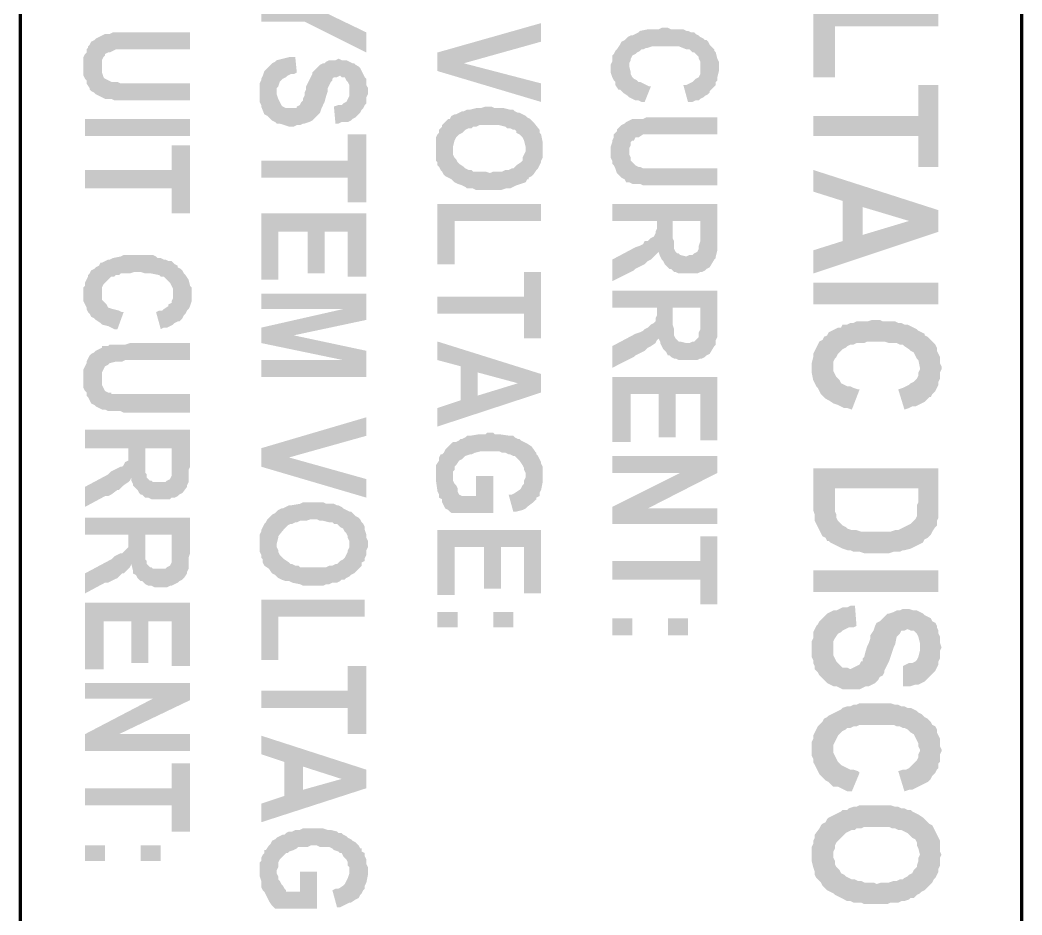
# Model space of a CAD drawing. Header units: inches. Extents: x -186 to 186, y -282 to 282.
# Drawn here: x -132.81 to -108.81, y -203.85 to -182.41 of the extents above; entities that cross this region are included whole.
import ezdxf

# ---------------------------------------------------------------- set-up
doc = ezdxf.new("R2010")
doc.units = ezdxf.units.IN
doc.header["$MEASUREMENT"] = 0
doc.layers.add('H', color=7, linetype='CONTINUOUS', lineweight=100)
doc.layers.add('P', color=250, linetype='CONTINUOUS', lineweight=100)

msp = doc.modelspace()

# ---------------------------------------------------------------- hatches: boundary and pattern name
at = {"layer": 'H', "linetype": 'Continuous'}
for points in [[(-124.519, -183.185), (-124.519, -182.704), (-125.519, -182.222), (-126, -182), (-127.037, -182), (-127.037, -182.444), (-126, -182.444)], [(-110.815, -182.556), (-110.815, -182.037), (-113.815, -182.037), (-113.815, -183.778), (-113.296, -183.778), (-113.296, -182.556)], [(-120.333, -182.926), (-120.333, -182.481), (-122.815, -183.185), (-122.185, -183.444)], [(-116.444, -182.852), (-116.519, -182.815), (-116.556, -182.778), (-116.63, -182.741), (-116.667, -182.704), (-116.741, -182.704), (-116.815, -182.667), (-116.852, -182.667), (-116.926, -182.63), (-117, -182.63), (-117.074, -182.63), (-117.148, -182.63), (-117.222, -182.63), (-117.296, -182.593), (-117.444, -182.593), (-117.519, -182.63), (-117.63, -182.63), (-117.667, -182.63), (-117.778, -182.63), (-117.963, -182.667), (-118, -182.704), (-118.074, -182.741), (-118.148, -182.778), (-118.185, -182.778), (-118.259, -182.815), (-118.222, -183.519), (-118.222, -183.444), (-118.185, -183.37), (-118.185, -183.333), (-118.148, -183.259), (-118.074, -183.222), (-118.037, -183.185), (-117.963, -183.148), (-117.926, -183.111), (-117.889, -183.111), (-117.815, -183.074), (-117.778, -183.074), (-117.667, -183.037), (-117.63, -183.037), (-117.519, -183.037), (-117.444, -183.037), (-117.296, -183.037), (-117.185, -183.037), (-117.111, -183.037), (-117.037, -183.037), (-116.852, -183.111), (-116.778, -183.111), (-116.741, -183.148), (-116.704, -183.185), (-116.667, -183.185), (-116.63, -183.222), (-116.556, -183.296), (-116.556, -183.333), (-116.519, -183.407), (-116.519, -183.481), (-116.519, -183.556)], [(-128.741, -184.333), (-128.741, -183.926), (-130.407, -183.926), (-130.481, -183.889), (-130.519, -183.889), (-130.593, -183.889), (-130.63, -183.889), (-130.704, -183.852), (-130.778, -183.815), (-130.815, -183.778), (-130.852, -183.667), (-130.852, -183.593), (-130.852, -183.519), (-130.852, -182.778), (-130.926, -182.815), (-131, -182.852), (-131.037, -182.889), (-131.111, -182.926), (-131.148, -183), (-131.185, -183.037), (-131.185, -183.074), (-131.222, -183.111), (-131.222, -183.185), (-131.259, -183.222), (-131.296, -183.296), (-131.296, -183.37), (-131.296, -183.667), (-131.296, -183.741), (-131.259, -183.815), (-131.222, -183.852), (-131.222, -183.926), (-131.148, -184.037), (-131.148, -184.074), (-131.111, -184.111), (-131.037, -184.148), (-131, -184.185), (-130.926, -184.222), (-130.852, -184.259), (-130.778, -184.296), (-130.704, -184.296), (-130.667, -184.296), (-130.63, -184.296), (-130.556, -184.333), (-130.407, -184.333), (-130.333, -184.333), (-130.074, -184.333)], [(-128.741, -183.111), (-128.741, -182.704), (-130.185, -182.704), (-130.296, -182.704), (-130.444, -182.704), (-130.519, -182.704), (-130.593, -182.704), (-130.667, -182.741), (-130.704, -182.741), (-130.778, -182.741), (-130.852, -182.778), (-130.852, -183.519), (-130.852, -183.444), (-130.852, -183.37), (-130.815, -183.296), (-130.778, -183.259), (-130.778, -183.222), (-130.704, -183.185), (-130.667, -183.185), (-130.593, -183.148), (-130.519, -183.111), (-130.37, -183.111), (-130.296, -183.111), (-130.111, -183.111)], [(-117.704, -184), (-117.741, -184), (-117.815, -183.963), (-117.963, -183.889), (-118, -183.889), (-118.037, -183.852), (-118.111, -183.815), (-118.148, -183.778), (-118.185, -183.704), (-118.185, -183.667), (-118.222, -183.519), (-118.259, -182.815), (-118.296, -182.852), (-118.333, -182.889), (-118.407, -182.926), (-118.444, -183), (-118.519, -183.111), (-118.556, -183.148), (-118.593, -183.222), (-118.63, -183.259), (-118.63, -183.407), (-118.667, -183.481), (-118.667, -183.667), (-118.63, -183.778), (-118.593, -183.852), (-118.556, -183.889), (-118.556, -183.963), (-118.481, -184.074), (-118.444, -184.074), (-118.37, -184.148), (-118.259, -184.222), (-118.222, -184.259), (-118.074, -184.333), (-118, -184.333), (-117.926, -184.37), (-117.852, -184.37)], [(-116.074, -183.556), (-116.074, -183.519), (-116.074, -183.481), (-116.074, -183.407), (-116.111, -183.333), (-116.148, -183.185), (-116.185, -183.148), (-116.185, -183.111), (-116.296, -183), (-116.333, -182.926), (-116.37, -182.889), (-116.407, -182.889), (-116.444, -182.852), (-116.519, -183.556), (-116.519, -183.63), (-116.519, -183.704), (-116.556, -183.778), (-116.63, -183.815), (-116.667, -183.852), (-116.704, -183.889), (-116.778, -183.926), (-116.852, -183.963), (-116.926, -183.963), (-116.815, -184.37), (-116.704, -184.37), (-116.63, -184.333), (-116.556, -184.333), (-116.519, -184.296), (-116.444, -184.259), (-116.407, -184.222), (-116.333, -184.185), (-116.296, -184.148), (-116.296, -184.111), (-116.148, -183.963), (-116.148, -183.889), (-116.111, -183.852), (-116.111, -183.778), (-116.074, -183.63)], [(-124.481, -184.111), (-124.481, -184.037), (-124.519, -183.963), (-124.519, -183.889), (-124.519, -183.815), (-124.556, -183.778), (-124.593, -183.704), (-124.63, -183.63), (-124.667, -183.556), (-124.704, -183.519), (-124.778, -183.481), (-124.815, -183.444), (-124.852, -183.444), (-124.926, -183.407), (-125, -183.37), (-125.037, -183.37), (-125.111, -183.37), (-125.185, -183.333), (-125.259, -183.37), (-125.333, -183.37), (-125.407, -183.37), (-125.481, -183.407), (-125.519, -183.444), (-125.556, -183.444), (-125.63, -183.481), (-125.667, -183.519), (-125.704, -183.556), (-125.778, -183.63), (-125.815, -183.667), (-125.815, -183.704), (-125.852, -183.778), (-125.889, -183.852), (-125.926, -183.926), (-125.963, -184), (-125.963, -184.074), (-126, -184.148), (-126, -184.222), (-126.037, -184.296), (-126.037, -184.333), (-126.074, -184.37), (-126.111, -184.444), (-126.185, -184.481), (-126.185, -184.519), (-126.222, -184.519), (-126.333, -184.519), (-126.37, -184.519), (-126.444, -184.519), (-126.519, -184.481), (-126.556, -184.444), (-126.593, -184.37), (-126.63, -184.296), (-126.667, -184.185), (-126.667, -184.148), (-126.704, -183.407), (-126.778, -183.444), (-126.815, -183.481), (-126.852, -183.519), (-126.889, -183.556), (-126.926, -183.593), (-126.963, -183.63), (-127, -183.741), (-127.037, -183.815), (-127.037, -183.852), (-127.074, -183.926), (-127.074, -183.963), (-127.074, -184.185), (-127.074, -184.296), (-127.074, -184.37), (-127.037, -184.444), (-127.037, -184.481), (-126.963, -184.667), (-126.889, -184.704), (-126.852, -184.741), (-126.815, -184.778), (-126.778, -184.815), (-126.704, -184.852), (-126.667, -184.889), (-126.593, -184.889), (-126.37, -184.963), (-126.259, -184.963), (-126.185, -184.926), (-126.111, -184.926), (-126.037, -184.889), (-126, -184.889), (-125.889, -184.852), (-125.815, -184.815), (-125.778, -184.778), (-125.704, -184.704), (-125.667, -184.667), (-125.63, -184.63), (-125.593, -184.519), (-125.556, -184.444), (-125.519, -184.37), (-125.481, -184.222), (-125.444, -184.111), (-125.444, -184.037), (-125.407, -183.963), (-125.37, -183.889), (-125.333, -183.852), (-125.333, -183.815), (-125.296, -183.778), (-125.222, -183.778), (-125.148, -183.741), (-125.111, -183.778), (-125.037, -183.778), (-125, -183.852), (-124.963, -183.889), (-124.926, -183.963), (-124.926, -184), (-124.926, -184.111), (-124.889, -184.815), (-124.852, -184.778), (-124.778, -184.741), (-124.741, -184.704), (-124.704, -184.667), (-124.667, -184.63), (-124.63, -184.556), (-124.593, -184.519), (-124.556, -184.444), (-124.519, -184.407), (-124.519, -184.333), (-124.519, -184.259), (-124.481, -184.185)], [(-126.185, -183.667), (-126.222, -183.296), (-126.296, -183.296), (-126.37, -183.296), (-126.519, -183.333), (-126.667, -183.37), (-126.704, -183.407), (-126.667, -184.148), (-126.667, -184.037), (-126.63, -184), (-126.593, -183.889), (-126.519, -183.815), (-126.444, -183.778), (-126.407, -183.741), (-126.333, -183.704), (-126.259, -183.704)], [(-120.333, -184.37), (-120.333, -183.926), (-122.185, -183.444), (-122.815, -183.185), (-122.815, -183.63)], [(-110.815, -185.926), (-110.815, -183.963), (-111.296, -183.963), (-111.296, -184.704), (-113.815, -184.704), (-113.815, -185.185), (-111.296, -185.185), (-111.296, -185.926)], [(-124.889, -184.815), (-124.926, -184.111), (-124.926, -184.185), (-124.926, -184.222), (-124.963, -184.296), (-125, -184.37), (-125.074, -184.407), (-125.111, -184.444), (-125.185, -184.444), (-125.296, -184.481), (-125.259, -184.889), (-125.185, -184.889), (-125.111, -184.852), (-125.037, -184.852), (-124.963, -184.852)], [(-120.296, -185.481), (-120.296, -185.444), (-120.296, -185.333), (-120.333, -185.148), (-120.37, -185.111), (-120.37, -185.037), (-120.519, -184.852), (-120.556, -184.815), (-120.593, -184.778), (-120.667, -184.741), (-120.704, -184.704), (-120.852, -184.63), (-120.889, -184.63), (-120.963, -184.593), (-121, -184.556), (-121.074, -184.556), (-121.222, -184.519), (-121.296, -184.519), (-121.37, -184.519), (-121.444, -184.519), (-121.519, -184.481), (-121.667, -184.481), (-121.778, -184.519), (-121.815, -184.519), (-121.889, -184.519), (-122.037, -184.556), (-122.111, -184.556), (-122.185, -184.593), (-122.222, -184.593), (-122.296, -184.63), (-122.37, -184.667), (-122.407, -184.667), (-122.481, -184.704), (-122.519, -184.778), (-122.556, -184.778), (-122.704, -184.926), (-122.704, -184.963), (-122.778, -185.037), (-122.778, -185.111), (-122.815, -185.148), (-122.852, -185.222), (-122.852, -185.333), (-122.852, -185.63), (-122.852, -185.704), (-122.852, -185.778), (-122.815, -185.815), (-122.815, -185.889), (-122.778, -185.926), (-122.741, -186), (-122.704, -186.037), (-122.667, -186.111), (-122.63, -186.148), (-122.556, -186.185), (-122.481, -186.222), (-122.444, -186.259), (-122.444, -185.481), (-122.444, -185.444), (-122.407, -185.296), (-122.37, -185.222), (-122.296, -185.148), (-122.222, -185.111), (-122.185, -185.074), (-122.148, -185.037), (-122.074, -185), (-122, -185), (-121.963, -184.963), (-121.889, -184.963), (-121.815, -184.926), (-121.741, -184.926), (-121.667, -184.926), (-121.481, -184.926), (-121.407, -184.926), (-121.333, -184.926), (-121.185, -184.963), (-121.148, -185), (-121.074, -185), (-121, -185.037), (-120.963, -185.037), (-120.926, -185.074), (-120.926, -185.111), (-120.852, -185.148), (-120.815, -185.185), (-120.778, -185.222), (-120.741, -185.296), (-120.704, -185.444), (-120.704, -185.481), (-120.667, -186.222), (-120.63, -186.222), (-120.63, -186.185), (-120.556, -186.148), (-120.519, -186.111), (-120.444, -186), (-120.407, -185.963), (-120.37, -185.889), (-120.333, -185.815), (-120.333, -185.778), (-120.296, -185.704), (-120.296, -185.63), (-120.296, -185.556)], [(-131.259, -185.185), (-128.741, -185.185), (-128.741, -184.778), (-131.259, -184.778)], [(-116.111, -185.148), (-116.111, -184.741), (-117.556, -184.741), (-117.667, -184.741), (-117.815, -184.741), (-117.889, -184.778), (-117.963, -184.778), (-118.037, -184.778), (-118.074, -184.778), (-118.148, -184.778), (-118.222, -184.815), (-118.222, -185.556), (-118.222, -185.481), (-118.185, -185.407), (-118.185, -185.333), (-118.148, -185.296), (-118.111, -185.296), (-118.074, -185.222), (-118, -185.222), (-117.889, -185.148), (-117.741, -185.148), (-117.667, -185.148), (-117.481, -185.148)], [(-116.111, -186.37), (-116.111, -185.963), (-117.778, -185.963), (-117.852, -185.963), (-117.889, -185.963), (-117.963, -185.926), (-118, -185.926), (-118.074, -185.889), (-118.111, -185.852), (-118.148, -185.815), (-118.185, -185.778), (-118.185, -185.704), (-118.222, -185.63), (-118.222, -185.556), (-118.222, -184.815), (-118.296, -184.852), (-118.333, -184.889), (-118.407, -184.926), (-118.444, -184.963), (-118.519, -185.037), (-118.519, -185.074), (-118.556, -185.111), (-118.593, -185.148), (-118.593, -185.222), (-118.63, -185.296), (-118.63, -185.333), (-118.667, -185.444), (-118.667, -185.704), (-118.63, -185.778), (-118.63, -185.852), (-118.593, -185.889), (-118.556, -185.963), (-118.519, -186.074), (-118.481, -186.111), (-118.444, -186.148), (-118.407, -186.185), (-118.333, -186.222), (-118.296, -186.296), (-118.222, -186.296), (-118.148, -186.333), (-118.074, -186.333), (-118.037, -186.333), (-117.963, -186.333), (-117.889, -186.37), (-117.778, -186.37), (-117.704, -186.37), (-117.444, -186.37)], [(-124.519, -186.778), (-124.519, -185.148), (-124.963, -185.148), (-124.963, -185.778), (-127.037, -185.778), (-127.037, -186.185), (-124.963, -186.185), (-124.963, -186.778)], [(-128.741, -187.037), (-128.741, -185.407), (-129.185, -185.407), (-129.185, -186), (-131.259, -186), (-131.259, -186.444), (-129.185, -186.444), (-129.185, -187.037)], [(-120.667, -186.222), (-120.704, -185.481), (-120.704, -185.556), (-120.741, -185.63), (-120.778, -185.704), (-120.778, -185.778), (-120.815, -185.815), (-120.926, -185.889), (-121, -185.963), (-121.037, -185.963), (-121.111, -186), (-121.185, -186), (-121.259, -186.037), (-121.333, -186.037), (-121.407, -186.037), (-121.481, -186.037), (-121.556, -186.074), (-121.667, -186.037), (-121.741, -186.037), (-121.815, -186.037), (-121.889, -186.037), (-121.963, -186.037), (-122, -186), (-122.074, -186), (-122.148, -185.963), (-122.185, -185.926), (-122.296, -185.852), (-122.333, -185.815), (-122.37, -185.741), (-122.407, -185.704), (-122.444, -185.63), (-122.444, -185.556), (-122.444, -185.481), (-122.444, -186.259), (-122.407, -186.296), (-122.333, -186.333), (-122.222, -186.37), (-122.148, -186.407), (-122.111, -186.444), (-122.037, -186.444), (-121.963, -186.444), (-121.889, -186.481), (-121.815, -186.481), (-121.667, -186.481), (-121.556, -186.481), (-121.519, -186.481), (-121.333, -186.481), (-121.296, -186.481), (-121.185, -186.444), (-121.148, -186.444), (-121.074, -186.444), (-121, -186.407), (-120.926, -186.37), (-120.704, -186.296)], [(-110.815, -187.481), (-110.815, -186.963), (-113.815, -186), (-113.815, -186.519), (-113.111, -186.741), (-113.111, -187.704), (-112.63, -186.889), (-111.519, -187.222)], [(-120.333, -187.222), (-120.333, -186.815), (-122.815, -186.815), (-122.815, -188.259), (-122.407, -188.259), (-122.407, -187.222)], [(-116.111, -187.667), (-116.111, -186.815), (-118.63, -186.815), (-118.63, -187.222), (-117.556, -187.222), (-117.556, -187.296), (-117.556, -188), (-117.519, -187.963), (-117.481, -188.074), (-117.444, -188.148), (-117.407, -188.185), (-117.37, -188.259), (-117.333, -188.296), (-117.296, -188.333), (-117.259, -188.37), (-117.222, -188.37), (-117.185, -187.222), (-116.519, -187.222), (-116.519, -188.444), (-116.481, -188.444), (-116.407, -188.407), (-116.37, -188.37), (-116.296, -188.333), (-116.185, -188.148), (-116.148, -188.111), (-116.148, -188.074), (-116.111, -187.926), (-116.111, -187.778)], [(-110.815, -187.481), (-111.519, -187.222), (-112.63, -187.556), (-112.63, -186.889), (-113.111, -187.704), (-113.815, -187.926), (-113.815, -188.481)], [(-124.519, -188.556), (-124.519, -187.037), (-127.037, -187.037), (-127.037, -188.63), (-126.63, -188.63), (-126.63, -187.481), (-125.926, -187.481), (-125.926, -188.481), (-125.519, -188.481), (-125.519, -187.481), (-124.963, -187.481), (-124.963, -188.556)], [(-117.556, -188), (-117.556, -187.296), (-117.556, -187.407), (-117.593, -187.481), (-117.593, -187.519), (-117.63, -187.593), (-117.704, -187.63), (-117.741, -187.667), (-117.778, -187.704), (-117.852, -187.704), (-117.889, -187.778), (-117.963, -187.815), (-118.074, -187.852), (-118.63, -188.148), (-118.63, -188.667), (-118.111, -188.407), (-118.074, -188.37), (-118, -188.333), (-117.852, -188.259), (-117.815, -188.222), (-117.778, -188.185), (-117.704, -188.148), (-117.667, -188.111), (-117.593, -188.037)], [(-116.519, -188.444), (-116.519, -187.556), (-116.519, -187.704), (-116.556, -187.815), (-116.556, -187.852), (-116.556, -187.889), (-116.593, -187.963), (-116.667, -188), (-116.704, -188.037), (-116.778, -188.037), (-116.852, -188.074), (-117, -188.037), (-117.037, -188), (-117.074, -188), (-117.111, -187.963), (-117.148, -187.889), (-117.148, -187.852), (-117.148, -187.704), (-117.185, -187.63), (-117.185, -187.222), (-117.222, -188.37), (-117.148, -188.444), (-117.111, -188.444), (-117.037, -188.481), (-116.963, -188.481), (-116.667, -188.481), (-116.593, -188.481)], [(-129.111, -188.259), (-129.148, -188.222), (-129.185, -188.185), (-129.259, -188.185), (-129.333, -188.148), (-129.37, -188.148), (-129.444, -188.111), (-129.519, -188.111), (-129.556, -188.074), (-129.63, -188.037), (-129.704, -188.037), (-129.778, -188.037), (-129.852, -188.037), (-129.963, -188.037), (-130.111, -188.037), (-130.185, -188.037), (-130.259, -188.037), (-130.333, -188.037), (-130.407, -188.074), (-130.593, -188.111), (-130.667, -188.148), (-130.704, -188.148), (-130.778, -188.185), (-130.852, -188.222), (-130.889, -188.222), (-130.852, -188.963), (-130.852, -188.926), (-130.852, -188.815), (-130.815, -188.741), (-130.778, -188.704), (-130.704, -188.63), (-130.667, -188.593), (-130.63, -188.556), (-130.556, -188.556), (-130.519, -188.519), (-130.444, -188.519), (-130.407, -188.481), (-130.333, -188.481), (-130.259, -188.481), (-130.185, -188.481), (-130.074, -188.444), (-129.926, -188.444), (-129.815, -188.481), (-129.741, -188.481), (-129.667, -188.481), (-129.481, -188.519), (-129.444, -188.556), (-129.37, -188.556), (-129.333, -188.593), (-129.296, -188.63), (-129.259, -188.667), (-129.222, -188.704), (-129.185, -188.778), (-129.148, -188.852), (-129.148, -188.889), (-129.148, -188.963)], [(-130.333, -189.407), (-130.37, -189.407), (-130.444, -189.37), (-130.593, -189.333), (-130.704, -189.296), (-130.741, -189.222), (-130.778, -189.185), (-130.815, -189.148), (-130.852, -189.111), (-130.852, -188.963), (-130.889, -188.222), (-130.926, -188.296), (-131, -188.333), (-131.037, -188.37), (-131.111, -188.407), (-131.148, -188.481), (-131.185, -188.519), (-131.185, -188.556), (-131.222, -188.63), (-131.259, -188.704), (-131.259, -188.778), (-131.296, -188.815), (-131.296, -188.889), (-131.296, -189.074), (-131.296, -189.148), (-131.259, -189.222), (-131.222, -189.296), (-131.222, -189.333), (-131.185, -189.407), (-131.148, -189.444), (-131.111, -189.519), (-131.037, -189.556), (-131, -189.593), (-130.889, -189.667), (-130.852, -189.704), (-130.704, -189.741), (-130.63, -189.778), (-130.556, -189.815), (-130.481, -189.815)], [(-128.704, -189), (-128.704, -188.963), (-128.704, -188.889), (-128.704, -188.815), (-128.741, -188.778), (-128.778, -188.63), (-128.852, -188.519), (-128.889, -188.481), (-128.926, -188.407), (-128.963, -188.37), (-129.037, -188.333), (-129.037, -188.296), (-129.111, -188.259), (-129.148, -188.963), (-129.148, -189.074), (-129.185, -189.148), (-129.185, -189.185), (-129.259, -189.222), (-129.259, -189.259), (-129.37, -189.333), (-129.407, -189.37), (-129.481, -189.37), (-129.556, -189.407), (-129.444, -189.815), (-129.37, -189.778), (-129.296, -189.778), (-129.222, -189.741), (-129.148, -189.704), (-129.111, -189.667), (-129.037, -189.63), (-129, -189.63), (-128.926, -189.556), (-128.889, -189.481), (-128.852, -189.444), (-128.815, -189.37), (-128.778, -189.333), (-128.741, -189.259), (-128.704, -189.148), (-128.704, -189.074)], [(-120.333, -190.037), (-120.333, -188.444), (-120.741, -188.444), (-120.741, -189.037), (-122.815, -189.037), (-122.815, -189.444), (-120.741, -189.444), (-120.741, -190.037)], [(-113.815, -189.222), (-110.815, -189.222), (-110.815, -188.704), (-113.815, -188.704)], [(-124.519, -189.593), (-124.519, -188.963), (-127.037, -188.963), (-127.037, -189.333), (-125.074, -189.333)], [(-116.111, -189.778), (-116.111, -188.889), (-118.63, -188.889), (-118.63, -189.296), (-117.556, -189.296), (-117.556, -189.37), (-117.556, -190.074), (-117.519, -190.037), (-117.481, -190.111), (-117.481, -190.148), (-117.444, -190.222), (-117.407, -190.296), (-117.37, -190.333), (-117.333, -190.37), (-117.296, -190.444), (-117.259, -190.444), (-117.222, -190.481), (-117.185, -189.296), (-116.519, -189.296), (-116.519, -190.519), (-116.481, -190.519), (-116.407, -190.481), (-116.37, -190.444), (-116.296, -190.407), (-116.185, -190.222), (-116.148, -190.185), (-116.148, -190.148), (-116.148, -190.074), (-116.111, -190), (-116.111, -189.852)], [(-124.519, -189.593), (-125.074, -189.333), (-127.037, -189.778), (-126.259, -189.963)], [(-116.519, -190.519), (-116.519, -189.63), (-116.519, -189.815), (-116.556, -189.889), (-116.556, -189.926), (-116.556, -189.963), (-116.556, -190), (-116.593, -190.037), (-116.667, -190.111), (-116.704, -190.111), (-116.778, -190.148), (-116.852, -190.148), (-117, -190.111), (-117.037, -190.111), (-117.074, -190.074), (-117.111, -190.037), (-117.148, -189.963), (-117.148, -189.926), (-117.148, -189.815), (-117.185, -189.704), (-117.185, -189.296), (-117.222, -190.481), (-117.148, -190.519), (-117.111, -190.519), (-117.037, -190.556), (-116.963, -190.556), (-116.667, -190.556), (-116.593, -190.556)], [(-117.556, -190.074), (-117.556, -189.37), (-117.556, -189.481), (-117.593, -189.556), (-117.593, -189.593), (-117.593, -189.63), (-117.63, -189.667), (-117.704, -189.704), (-117.741, -189.741), (-117.778, -189.778), (-117.852, -189.815), (-117.889, -189.852), (-117.963, -189.889), (-118.074, -189.926), (-118.63, -190.222), (-118.63, -190.741), (-118.111, -190.481), (-118.074, -190.444), (-118, -190.407), (-117.852, -190.333), (-117.815, -190.296), (-117.778, -190.259), (-117.704, -190.222), (-117.593, -190.148)], [(-111.222, -189.889), (-111.296, -189.852), (-111.333, -189.815), (-111.407, -189.778), (-111.481, -189.741), (-111.556, -189.704), (-111.63, -189.704), (-111.704, -189.667), (-111.778, -189.667), (-111.852, -189.63), (-111.963, -189.63), (-112.037, -189.63), (-112.148, -189.63), (-112.222, -189.593), (-112.407, -189.593), (-112.519, -189.63), (-112.593, -189.63), (-112.704, -189.63), (-112.778, -189.63), (-112.852, -189.667), (-112.926, -189.667), (-113, -189.704), (-113.111, -189.704), (-113.148, -189.778), (-113.222, -189.778), (-113.296, -189.815), (-113.37, -189.852), (-113.333, -190.704), (-113.333, -190.667), (-113.333, -190.593), (-113.296, -190.519), (-113.259, -190.481), (-113.222, -190.407), (-113.148, -190.333), (-113.111, -190.296), (-113.037, -190.259), (-113, -190.222), (-112.926, -190.185), (-112.852, -190.185), (-112.778, -190.148), (-112.704, -190.148), (-112.593, -190.148), (-112.519, -190.111), (-112.111, -190.111), (-112, -190.148), (-111.889, -190.148), (-111.815, -190.148), (-111.741, -190.185), (-111.667, -190.185), (-111.63, -190.222), (-111.519, -190.296), (-111.481, -190.333), (-111.407, -190.37), (-111.37, -190.444), (-111.333, -190.519), (-111.296, -190.556), (-111.259, -190.741)], [(-124.519, -190.963), (-124.519, -190.333), (-126.259, -189.963), (-127.037, -189.778), (-127.037, -190.148), (-125.074, -190.556)], [(-112.704, -191.259), (-112.741, -191.259), (-112.852, -191.222), (-112.926, -191.185), (-113, -191.185), (-113.074, -191.148), (-113.148, -191.111), (-113.185, -191.037), (-113.222, -191), (-113.259, -190.963), (-113.296, -190.889), (-113.333, -190.815), (-113.333, -190.704), (-113.37, -189.852), (-113.444, -189.889), (-113.481, -189.963), (-113.556, -190), (-113.593, -190.074), (-113.667, -190.111), (-113.704, -190.185), (-113.741, -190.259), (-113.778, -190.333), (-113.815, -190.407), (-113.815, -190.481), (-113.852, -190.63), (-113.852, -190.778), (-113.852, -190.852), (-113.815, -191.037), (-113.778, -191.111), (-113.741, -191.185), (-113.704, -191.222), (-113.667, -191.296), (-113.63, -191.37), (-113.556, -191.444), (-113.519, -191.481), (-113.444, -191.519), (-113.333, -191.593), (-113.222, -191.63), (-113.148, -191.667), (-113.074, -191.704), (-113, -191.704), (-112.889, -191.741)], [(-110.741, -190.778), (-110.741, -190.704), (-110.778, -190.63), (-110.778, -190.556), (-110.778, -190.481), (-110.815, -190.407), (-110.852, -190.333), (-110.852, -190.259), (-110.889, -190.185), (-110.963, -190.111), (-111, -190.074), (-111.074, -190), (-111.148, -189.963), (-111.148, -189.926), (-111.222, -189.889), (-111.259, -190.741), (-111.259, -190.778), (-111.296, -190.852), (-111.296, -190.926), (-111.333, -191), (-111.407, -191.074), (-111.481, -191.111), (-111.519, -191.148), (-111.593, -191.185), (-111.667, -191.222), (-111.778, -191.259), (-111.63, -191.741), (-111.519, -191.704), (-111.444, -191.667), (-111.37, -191.667), (-111.296, -191.63), (-111.222, -191.593), (-111.148, -191.556), (-111.074, -191.481), (-111.037, -191.444), (-111, -191.444), (-110.963, -191.37), (-110.889, -191.296), (-110.815, -191.148), (-110.815, -191.074), (-110.778, -191), (-110.778, -190.926), (-110.778, -190.852)], [(-128.741, -191.815), (-128.741, -191.37), (-130.407, -191.37), (-130.481, -191.37), (-130.519, -191.37), (-130.593, -191.37), (-130.63, -191.37), (-130.63, -191.333), (-130.704, -191.333), (-130.778, -191.296), (-130.815, -191.222), (-130.852, -191.148), (-130.852, -191.074), (-130.852, -191), (-130.852, -190.259), (-130.926, -190.296), (-131, -190.333), (-131.037, -190.37), (-131.111, -190.407), (-131.148, -190.444), (-131.185, -190.519), (-131.222, -190.593), (-131.222, -190.63), (-131.259, -190.704), (-131.296, -190.778), (-131.296, -190.852), (-131.296, -191.148), (-131.296, -191.222), (-131.259, -191.296), (-131.222, -191.333), (-131.222, -191.407), (-131.185, -191.444), (-131.148, -191.519), (-131.111, -191.593), (-131.037, -191.63), (-131, -191.667), (-130.926, -191.704), (-130.852, -191.741), (-130.778, -191.741), (-130.704, -191.778), (-130.667, -191.778), (-130.63, -191.778), (-130.556, -191.778), (-130.407, -191.778), (-130.333, -191.815), (-130.074, -191.815)], [(-128.741, -190.556), (-128.741, -190.148), (-130.185, -190.148), (-130.296, -190.185), (-130.444, -190.185), (-130.519, -190.185), (-130.593, -190.185), (-130.667, -190.185), (-130.704, -190.222), (-130.778, -190.222), (-130.852, -190.222), (-130.852, -190.259), (-130.852, -191), (-130.852, -190.963), (-130.852, -190.852), (-130.815, -190.778), (-130.778, -190.704), (-130.704, -190.667), (-130.667, -190.63), (-130.519, -190.593), (-130.37, -190.593), (-130.296, -190.556), (-130.111, -190.556)], [(-120.333, -191.333), (-120.333, -190.889), (-122.815, -190.111), (-122.815, -190.556), (-122.259, -190.704), (-122.259, -191.519), (-121.852, -190.852), (-120.889, -191.111)], [(-124.519, -190.963), (-125.074, -190.556), (-127.037, -190.556), (-127.037, -190.963)], [(-120.333, -191.333), (-120.889, -191.111), (-121.852, -191.407), (-121.852, -190.852), (-122.259, -191.519), (-122.815, -191.704), (-122.815, -192.148)], [(-116.111, -192.481), (-116.111, -190.963), (-118.63, -190.963), (-118.63, -192.519), (-118.185, -192.519), (-118.185, -191.37), (-117.519, -191.37), (-117.519, -192.407), (-117.111, -192.407), (-117.111, -191.37), (-116.519, -191.37), (-116.519, -192.481)], [(-124.519, -192.37), (-124.519, -191.926), (-127.037, -192.667), (-126.37, -192.889)], [(-128.741, -193.111), (-128.741, -192.222), (-131.259, -192.222), (-131.259, -192.667), (-130.222, -192.667), (-130.222, -192.741), (-130.185, -193.444), (-130.148, -193.37), (-130.148, -193.444), (-130.111, -193.519), (-130.111, -193.556), (-130.037, -193.63), (-130, -193.667), (-129.963, -193.741), (-129.926, -193.778), (-129.889, -193.778), (-129.852, -193.815), (-129.815, -192.667), (-129.185, -192.667), (-129.185, -193.852), (-129.111, -193.852), (-129.037, -193.815), (-129, -193.778), (-128.926, -193.741), (-128.815, -193.593), (-128.815, -193.556), (-128.778, -193.481), (-128.778, -193.444), (-128.778, -193.37), (-128.778, -193.185)], [(-120.667, -192.556), (-120.741, -192.519), (-120.815, -192.481), (-120.852, -192.444), (-120.889, -192.444), (-120.963, -192.407), (-121, -192.37), (-121.074, -192.37), (-121.333, -192.333), (-121.444, -192.333), (-121.481, -192.296), (-121.63, -192.296), (-121.667, -192.333), (-121.815, -192.333), (-122.037, -192.37), (-122.111, -192.37), (-122.148, -192.407), (-122.222, -192.444), (-122.259, -192.444), (-122.296, -192.481), (-122.37, -192.519), (-122.444, -192.519), (-122.444, -193.333), (-122.444, -193.222), (-122.407, -193.185), (-122.407, -193.111), (-122.37, -193.074), (-122.296, -192.963), (-122.222, -192.926), (-122.148, -192.852), (-122.037, -192.815), (-122, -192.815), (-121.926, -192.778), (-121.778, -192.741), (-121.704, -192.741), (-121.63, -192.741), (-121.481, -192.741), (-121.407, -192.741), (-121.333, -192.741), (-121.259, -192.778), (-121.185, -192.778), (-121.111, -192.815), (-121.074, -192.815), (-121, -192.852), (-120.963, -192.852), (-120.926, -192.889), (-120.889, -192.926), (-120.852, -192.963), (-120.778, -193.074), (-120.741, -193.148), (-120.741, -193.185), (-120.704, -193.259), (-120.704, -193.333)], [(-129.185, -193.852), (-129.185, -192.963), (-129.185, -193.148), (-129.185, -193.222), (-129.185, -193.296), (-129.185, -193.333), (-129.222, -193.407), (-129.296, -193.444), (-129.333, -193.481), (-129.407, -193.481), (-129.481, -193.481), (-129.63, -193.481), (-129.667, -193.444), (-129.704, -193.444), (-129.778, -193.37), (-129.778, -193.333), (-129.778, -193.296), (-129.815, -193.259), (-129.815, -193.148), (-129.815, -193.037), (-129.815, -192.667), (-129.852, -193.815), (-129.815, -193.852), (-129.741, -193.852), (-129.667, -193.889), (-129.593, -193.889), (-129.296, -193.889), (-129.222, -193.889)], [(-124.519, -193.852), (-124.519, -193.407), (-126.37, -192.889), (-127.037, -192.667), (-127.037, -193.111)], [(-121.481, -194.222), (-121.481, -193.333), (-121.889, -193.333), (-121.889, -193.815), (-122.222, -193.815), (-122.296, -193.778), (-122.333, -193.704), (-122.333, -193.63), (-122.37, -193.556), (-122.407, -193.519), (-122.444, -193.444), (-122.444, -193.37), (-122.444, -192.519), (-122.556, -192.63), (-122.63, -192.704), (-122.667, -192.778), (-122.704, -192.815), (-122.741, -192.815), (-122.778, -192.889), (-122.778, -192.963), (-122.852, -193.074), (-122.852, -193.148), (-122.852, -193.222), (-122.852, -193.444), (-122.815, -193.704), (-122.778, -193.778), (-122.778, -193.852), (-122.704, -193.889), (-122.704, -193.963), (-122.667, -194.037), (-122.63, -194.111), (-122.556, -194.148), (-122.519, -194.185), (-122.481, -194.222)], [(-120.296, -193.333), (-120.296, -193.259), (-120.296, -193.185), (-120.296, -193.111), (-120.333, -193.037), (-120.333, -193), (-120.37, -192.926), (-120.407, -192.852), (-120.444, -192.815), (-120.444, -192.778), (-120.481, -192.741), (-120.556, -192.63), (-120.667, -192.556), (-120.704, -193.333), (-120.704, -193.37), (-120.741, -193.444), (-120.741, -193.519), (-120.778, -193.556), (-120.815, -193.63), (-120.852, -193.667), (-120.963, -193.741), (-121.037, -193.778), (-121.111, -193.778), (-121, -194.185), (-120.926, -194.185), (-120.778, -194.148), (-120.704, -194.111), (-120.667, -194.074), (-120.519, -193.963), (-120.444, -193.889), (-120.444, -193.852), (-120.37, -193.815), (-120.37, -193.741), (-120.333, -193.667), (-120.296, -193.481), (-120.296, -193.407)], [(-130.185, -193.444), (-130.222, -192.741), (-130.222, -192.815), (-130.222, -192.889), (-130.222, -192.963), (-130.296, -193), (-130.333, -193.074), (-130.37, -193.111), (-130.407, -193.111), (-130.481, -193.148), (-130.556, -193.185), (-130.63, -193.222), (-130.704, -193.296), (-131.259, -193.593), (-131.259, -194.074), (-130.778, -193.815), (-130.704, -193.815), (-130.63, -193.778), (-130.481, -193.667), (-130.444, -193.667), (-130.407, -193.63), (-130.37, -193.593), (-130.333, -193.556), (-130.222, -193.481)], [(-116.111, -193.259), (-116.111, -192.852), (-118.63, -192.852), (-118.63, -193.259), (-117, -193.259)], [(-110.815, -194.037), (-110.815, -193.148), (-113.815, -193.148), (-113.815, -194.148), (-113.778, -194.259), (-113.778, -194.333), (-113.778, -194.407), (-113.741, -194.481), (-113.704, -194.556), (-113.667, -194.63), (-113.63, -194.704), (-113.593, -194.778), (-113.519, -194.815), (-113.481, -194.889), (-113.444, -194.889), (-113.407, -194.926), (-113.333, -194.963), (-113.296, -193.63), (-111.296, -193.63), (-111.296, -193.852), (-111.259, -194.963), (-111.185, -194.926), (-111.148, -194.852), (-111.074, -194.815), (-111, -194.741), (-110.963, -194.667), (-110.889, -194.556), (-110.852, -194.519), (-110.852, -194.481), (-110.852, -194.407), (-110.815, -194.333), (-110.815, -194.222), (-110.815, -194.148)], [(-116.111, -193.259), (-117, -193.259), (-118.63, -194.074), (-117.778, -194.111)], [(-111.259, -194.963), (-111.296, -193.852), (-111.296, -193.963), (-111.333, -194.037), (-111.333, -194.148), (-111.333, -194.185), (-111.333, -194.259), (-111.333, -194.296), (-111.37, -194.37), (-111.444, -194.444), (-111.481, -194.481), (-111.63, -194.556), (-111.704, -194.593), (-111.778, -194.63), (-111.815, -194.63), (-111.852, -194.63), (-111.963, -194.667), (-112.037, -194.667), (-112.111, -194.667), (-112.185, -194.667), (-112.333, -194.667), (-112.444, -194.667), (-112.593, -194.667), (-112.667, -194.667), (-112.778, -194.63), (-112.815, -194.63), (-112.889, -194.63), (-113, -194.593), (-113.037, -194.556), (-113.111, -194.519), (-113.148, -194.481), (-113.222, -194.407), (-113.259, -194.333), (-113.259, -194.259), (-113.296, -194.185), (-113.296, -194.111), (-113.296, -193.63), (-113.333, -194.963), (-113.259, -195), (-113.185, -195.037), (-113.111, -195.074), (-113, -195.111), (-112.926, -195.111), (-112.852, -195.148), (-112.778, -195.148), (-112.704, -195.148), (-112.593, -195.185), (-112.519, -195.185), (-112.185, -195.185), (-112.074, -195.185), (-112, -195.185), (-111.889, -195.148), (-111.815, -195.148), (-111.741, -195.148), (-111.667, -195.111), (-111.63, -195.111), (-111.481, -195.074), (-111.407, -195.037), (-111.333, -195)], [(-124.481, -194.963), (-124.481, -194.889), (-124.519, -194.815), (-124.519, -194.741), (-124.556, -194.63), (-124.556, -194.556), (-124.593, -194.481), (-124.63, -194.444), (-124.667, -194.37), (-124.704, -194.333), (-124.778, -194.296), (-124.815, -194.259), (-124.889, -194.185), (-124.926, -194.185), (-125, -194.148), (-125.074, -194.111), (-125.111, -194.074), (-125.185, -194.037), (-125.222, -194.037), (-125.296, -194), (-125.37, -194), (-125.444, -194), (-125.481, -194), (-125.556, -193.963), (-125.63, -193.963), (-125.704, -193.963), (-125.889, -193.963), (-125.963, -193.963), (-126.037, -193.963), (-126.111, -194), (-126.333, -194.037), (-126.37, -194.037), (-126.444, -194.074), (-126.519, -194.111), (-126.556, -194.111), (-126.63, -194.148), (-126.667, -194.185), (-126.704, -194.222), (-126.778, -194.259), (-126.889, -194.37), (-126.926, -194.444), (-126.963, -194.481), (-127, -194.556), (-127.037, -194.63), (-127.037, -194.667), (-127.074, -194.741), (-127.074, -194.815), (-127.074, -195.074), (-127.074, -195.148), (-127.037, -195.222), (-127.037, -195.296), (-127, -195.333), (-127, -195.407), (-126.963, -195.481), (-126.852, -195.556), (-126.778, -195.667), (-126.704, -195.704), (-126.667, -195.741), (-126.667, -194.963), (-126.63, -194.815), (-126.63, -194.778), (-126.481, -194.593), (-126.444, -194.556), (-126.407, -194.519), (-126.333, -194.481), (-126.296, -194.481), (-126.222, -194.444), (-126.185, -194.444), (-126.111, -194.407), (-126.037, -194.407), (-125.963, -194.407), (-125.852, -194.37), (-125.704, -194.37), (-125.63, -194.407), (-125.556, -194.407), (-125.407, -194.444), (-125.333, -194.444), (-125.296, -194.481), (-125.222, -194.481), (-125.185, -194.519), (-125.148, -194.556), (-125.074, -194.593), (-125.037, -194.667), (-125, -194.704), (-124.963, -194.778), (-124.963, -194.815), (-124.926, -194.889), (-124.926, -194.963), (-124.889, -195.704), (-124.815, -195.667), (-124.778, -195.63), (-124.704, -195.556), (-124.667, -195.519), (-124.63, -195.481), (-124.63, -195.407), (-124.556, -195.37), (-124.556, -195.296), (-124.519, -195.222), (-124.519, -195.185), (-124.519, -195.111), (-124.481, -195.037)], [(-116.111, -194.481), (-116.111, -194.111), (-117.778, -194.111), (-118.63, -194.074), (-118.63, -194.481)], [(-128.741, -195.185), (-128.741, -194.333), (-131.259, -194.333), (-131.259, -194.741), (-130.222, -194.741), (-130.222, -194.815), (-130.185, -195.519), (-130.148, -195.444), (-130.111, -195.593), (-130.111, -195.667), (-130.037, -195.704), (-130, -195.778), (-129.963, -195.815), (-129.926, -195.852), (-129.889, -195.852), (-129.852, -195.889), (-129.815, -194.741), (-129.185, -194.741), (-129.185, -195.963), (-129.111, -195.926), (-129.037, -195.889), (-129, -195.852), (-128.926, -195.815), (-128.889, -195.778), (-128.815, -195.667), (-128.815, -195.63), (-128.778, -195.556), (-128.778, -195.519), (-128.778, -195.444), (-128.778, -195.296)], [(-120.333, -196.148), (-120.333, -194.63), (-122.815, -194.63), (-122.815, -196.185), (-122.407, -196.185), (-122.407, -195.037), (-121.704, -195.037), (-121.704, -196.037), (-121.296, -196.037), (-121.296, -195.037), (-120.741, -195.037), (-120.741, -196.148)], [(-130.185, -195.519), (-130.222, -194.815), (-130.222, -194.889), (-130.222, -194.963), (-130.222, -195.037), (-130.296, -195.111), (-130.333, -195.148), (-130.37, -195.185), (-130.407, -195.185), (-130.481, -195.222), (-130.556, -195.259), (-130.63, -195.333), (-130.704, -195.37), (-131.259, -195.667), (-131.259, -196.148), (-130.778, -195.889), (-130.704, -195.889), (-130.63, -195.852), (-130.556, -195.815), (-130.481, -195.778), (-130.444, -195.741), (-130.407, -195.704), (-130.37, -195.667), (-130.333, -195.667), (-130.222, -195.556)], [(-129.185, -195.963), (-129.185, -195.037), (-129.185, -195.222), (-129.185, -195.296), (-129.185, -195.37), (-129.185, -195.407), (-129.222, -195.481), (-129.296, -195.519), (-129.333, -195.556), (-129.407, -195.556), (-129.481, -195.556), (-129.63, -195.556), (-129.667, -195.519), (-129.704, -195.519), (-129.778, -195.444), (-129.778, -195.407), (-129.778, -195.37), (-129.815, -195.333), (-129.815, -195.222), (-129.815, -195.148), (-129.815, -194.741), (-129.852, -195.889), (-129.815, -195.926), (-129.741, -195.963), (-129.667, -195.963), (-129.593, -196), (-129.296, -196), (-129.222, -195.963)], [(-116.111, -196.407), (-116.111, -194.778), (-116.519, -194.778), (-116.519, -195.37), (-118.63, -195.37), (-118.63, -195.815), (-116.519, -195.815), (-116.519, -196.407)], [(-124.889, -195.704), (-124.926, -194.963), (-124.926, -195.037), (-124.963, -195.111), (-124.963, -195.148), (-125, -195.222), (-125.037, -195.296), (-125.074, -195.333), (-125.148, -195.37), (-125.222, -195.444), (-125.259, -195.444), (-125.333, -195.481), (-125.407, -195.481), (-125.481, -195.519), (-125.519, -195.519), (-125.63, -195.519), (-125.704, -195.519), (-125.778, -195.519), (-125.852, -195.519), (-125.963, -195.519), (-126.037, -195.519), (-126.111, -195.519), (-126.148, -195.481), (-126.222, -195.481), (-126.296, -195.444), (-126.333, -195.444), (-126.37, -195.407), (-126.481, -195.333), (-126.556, -195.259), (-126.593, -195.222), (-126.63, -195.148), (-126.63, -195.111), (-126.667, -195.037), (-126.667, -194.963), (-126.667, -195.741), (-126.63, -195.778), (-126.556, -195.815), (-126.444, -195.852), (-126.37, -195.852), (-126.296, -195.889), (-126.111, -195.926), (-126.037, -195.963), (-125.852, -195.963), (-125.778, -195.963), (-125.704, -195.963), (-125.556, -195.963), (-125.481, -195.926), (-125.407, -195.926), (-125.333, -195.889), (-125.222, -195.889), (-125.148, -195.852), (-125.111, -195.815), (-125.037, -195.815), (-125, -195.778), (-124.926, -195.741)], [(-113.815, -196.111), (-110.815, -196.111), (-110.815, -195.593), (-113.815, -195.593)], [(-124.556, -196.704), (-124.556, -196.296), (-127.037, -196.296), (-127.037, -197.741), (-126.63, -197.741), (-126.63, -196.704)], [(-128.741, -197.889), (-128.741, -196.37), (-131.259, -196.37), (-131.259, -197.963), (-130.815, -197.963), (-130.815, -196.815), (-130.148, -196.815), (-130.148, -197.815), (-129.741, -197.815), (-129.741, -196.815), (-129.185, -196.815), (-129.185, -197.889)], [(-110.741, -197.444), (-110.778, -197.333), (-110.778, -197.259), (-110.778, -197.185), (-110.815, -197.111), (-110.815, -197.037), (-110.852, -196.963), (-110.852, -196.926), (-110.889, -196.852), (-110.963, -196.815), (-111, -196.741), (-111.074, -196.704), (-111.148, -196.667), (-111.185, -196.63), (-111.259, -196.593), (-111.333, -196.556), (-111.407, -196.556), (-111.519, -196.519), (-111.667, -196.519), (-111.741, -196.556), (-111.815, -196.556), (-111.889, -196.593), (-112, -196.63), (-112.037, -196.63), (-112.111, -196.704), (-112.148, -196.741), (-112.222, -196.815), (-112.296, -196.852), (-112.333, -196.926), (-112.37, -197.037), (-112.444, -197.148), (-112.444, -197.222), (-112.481, -197.333), (-112.519, -197.407), (-112.556, -197.519), (-112.593, -197.667), (-112.63, -197.704), (-112.63, -197.778), (-112.667, -197.778), (-112.704, -197.852), (-112.778, -197.889), (-112.852, -197.926), (-112.926, -197.963), (-113, -197.926), (-113.111, -197.926), (-113.148, -197.889), (-113.259, -197.778), (-113.296, -197.704), (-113.333, -197.63), (-113.333, -197.556), (-113.333, -197.481), (-113.407, -196.593), (-113.481, -196.63), (-113.519, -196.667), (-113.556, -196.704), (-113.63, -196.778), (-113.667, -196.815), (-113.704, -196.889), (-113.741, -196.926), (-113.778, -197), (-113.815, -197.074), (-113.815, -197.148), (-113.815, -197.222), (-113.852, -197.296), (-113.852, -197.37), (-113.852, -197.556), (-113.852, -197.667), (-113.815, -197.741), (-113.815, -197.815), (-113.778, -197.889), (-113.778, -197.963), (-113.704, -198.037), (-113.667, -198.111), (-113.63, -198.148), (-113.593, -198.185), (-113.556, -198.222), (-113.481, -198.296), (-113.407, -198.333), (-113.333, -198.37), (-113.259, -198.37), (-113.185, -198.407), (-113.111, -198.444), (-113, -198.444), (-112.778, -198.444), (-112.704, -198.444), (-112.63, -198.407), (-112.556, -198.37), (-112.481, -198.37), (-112.333, -198.296), (-112.259, -198.222), (-112.222, -198.148), (-112.148, -198.111), (-112.111, -198.037), (-112.111, -198), (-112.074, -197.926), (-112.037, -197.852), (-112, -197.778), (-111.963, -197.667), (-111.889, -197.444), (-111.852, -197.37), (-111.815, -197.185), (-111.778, -197.148), (-111.741, -197.111), (-111.704, -197.037), (-111.63, -197.037), (-111.556, -197), (-111.481, -197.037), (-111.407, -197.037), (-111.333, -197.111), (-111.296, -197.185), (-111.259, -197.333), (-111.259, -197.444), (-111.222, -198.296), (-111.148, -198.259), (-111.111, -198.222), (-111.037, -198.148), (-111, -198.111), (-110.926, -198.037), (-110.889, -198), (-110.852, -197.926), (-110.815, -197.852), (-110.815, -197.778), (-110.778, -197.704), (-110.778, -197.63), (-110.778, -197.519)], [(-112.778, -196.926), (-112.815, -196.444), (-112.852, -196.444), (-112.926, -196.444), (-113, -196.481), (-113.111, -196.481), (-113.185, -196.519), (-113.259, -196.556), (-113.333, -196.556), (-113.407, -196.593), (-113.333, -197.481), (-113.333, -197.444), (-113.333, -197.37), (-113.333, -197.296), (-113.296, -197.222), (-113.222, -197.111), (-113.148, -197.074), (-113.111, -197.037), (-113.037, -197), (-112.963, -196.963), (-112.852, -196.963)], [(-122.815, -196.963), (-122.333, -196.963), (-122.333, -196.593), (-122.815, -196.593)], [(-121.481, -196.963), (-121, -196.963), (-121, -196.593), (-121.481, -196.593)], [(-118.63, -197.148), (-118.148, -197.148), (-118.148, -196.741), (-118.63, -196.741)], [(-117.296, -197.148), (-116.815, -197.148), (-116.815, -196.741), (-117.296, -196.741)], [(-111.222, -198.296), (-111.259, -197.444), (-111.259, -197.519), (-111.296, -197.667), (-111.333, -197.741), (-111.37, -197.778), (-111.444, -197.815), (-111.519, -197.815), (-111.593, -197.852), (-111.667, -197.889), (-111.667, -198.37), (-111.556, -198.37), (-111.481, -198.37), (-111.37, -198.333), (-111.296, -198.333)], [(-124.519, -199.519), (-124.519, -197.889), (-124.963, -197.889), (-124.963, -198.481), (-127.037, -198.481), (-127.037, -198.889), (-124.963, -198.889), (-124.963, -199.519)], [(-128.741, -198.704), (-128.741, -198.296), (-131.259, -198.296), (-131.259, -198.667), (-129.63, -198.667)], [(-128.741, -198.704), (-129.63, -198.667), (-131.259, -199.519), (-130.444, -199.519)], [(-111.222, -199.037), (-111.296, -199), (-111.333, -198.963), (-111.407, -198.926), (-111.481, -198.889), (-111.556, -198.889), (-111.63, -198.852), (-111.704, -198.852), (-111.778, -198.815), (-111.852, -198.815), (-111.963, -198.778), (-112.037, -198.778), (-112.148, -198.778), (-112.222, -198.778), (-112.407, -198.778), (-112.519, -198.778), (-112.593, -198.778), (-112.704, -198.778), (-112.778, -198.815), (-112.852, -198.815), (-112.926, -198.852), (-113, -198.852), (-113.111, -198.889), (-113.148, -198.926), (-113.222, -198.963), (-113.296, -199), (-113.37, -199.037), (-113.333, -199.889), (-113.333, -199.852), (-113.333, -199.778), (-113.296, -199.704), (-113.259, -199.63), (-113.222, -199.556), (-113.148, -199.481), (-113.111, -199.444), (-113.037, -199.407), (-113, -199.37), (-112.926, -199.37), (-112.852, -199.333), (-112.778, -199.333), (-112.704, -199.296), (-112.593, -199.296), (-112.519, -199.296), (-112.111, -199.296), (-112, -199.296), (-111.889, -199.296), (-111.815, -199.333), (-111.741, -199.333), (-111.667, -199.37), (-111.63, -199.37), (-111.556, -199.407), (-111.519, -199.444), (-111.481, -199.481), (-111.407, -199.519), (-111.37, -199.593), (-111.333, -199.667), (-111.296, -199.741), (-111.296, -199.815), (-111.259, -199.889)], [(-112.704, -200.444), (-112.741, -200.407), (-112.852, -200.37), (-112.926, -200.37), (-113, -200.333), (-113.148, -200.259), (-113.185, -200.222), (-113.222, -200.185), (-113.259, -200.111), (-113.296, -200.037), (-113.333, -199.963), (-113.333, -199.889), (-113.37, -199.037), (-113.444, -199.074), (-113.481, -199.111), (-113.556, -199.148), (-113.593, -199.222), (-113.667, -199.296), (-113.704, -199.333), (-113.741, -199.407), (-113.778, -199.481), (-113.815, -199.556), (-113.815, -199.63), (-113.852, -199.704), (-113.852, -199.815), (-113.852, -199.926), (-113.852, -200.037), (-113.815, -200.111), (-113.815, -200.185), (-113.778, -200.259), (-113.741, -200.333), (-113.704, -200.407), (-113.667, -200.481), (-113.63, -200.519), (-113.519, -200.63), (-113.444, -200.667), (-113.333, -200.778), (-113.222, -200.778), (-113.148, -200.815), (-113.074, -200.852), (-113, -200.889), (-112.889, -200.889)], [(-110.741, -199.926), (-110.741, -199.889), (-110.778, -199.815), (-110.778, -199.704), (-110.778, -199.63), (-110.815, -199.556), (-110.852, -199.481), (-110.852, -199.407), (-110.889, -199.333), (-110.963, -199.296), (-111, -199.222), (-111.074, -199.148), (-111.148, -199.111), (-111.222, -199.037), (-111.259, -199.889), (-111.259, -199.926), (-111.296, -200), (-111.296, -200.074), (-111.333, -200.148), (-111.407, -200.222), (-111.481, -200.296), (-111.519, -200.333), (-111.593, -200.37), (-111.667, -200.37), (-111.778, -200.407), (-111.63, -200.889), (-111.519, -200.852), (-111.444, -200.852), (-111.37, -200.815), (-111.296, -200.778), (-111.222, -200.741), (-111.148, -200.704), (-111.074, -200.667), (-111, -200.593), (-110.963, -200.519), (-110.889, -200.444), (-110.852, -200.37), (-110.815, -200.333), (-110.815, -200.222), (-110.778, -200.185), (-110.778, -200.111), (-110.778, -200)], [(-128.741, -199.926), (-128.741, -199.519), (-130.444, -199.519), (-131.259, -199.519), (-131.259, -199.926)], [(-124.519, -200.815), (-124.519, -200.37), (-127.037, -199.556), (-127.037, -200), (-126.481, -200.185), (-126.481, -201), (-126.037, -200.296), (-125.111, -200.593)], [(-128.741, -201.852), (-128.741, -200.222), (-129.185, -200.222), (-129.185, -200.815), (-131.259, -200.815), (-131.259, -201.222), (-129.185, -201.222), (-129.185, -201.852)], [(-124.519, -200.815), (-125.111, -200.593), (-126.037, -200.852), (-126.037, -200.296), (-126.481, -201), (-127.037, -201.185), (-127.037, -201.63)], [(-110.741, -202.407), (-110.778, -202.333), (-110.778, -202.222), (-110.778, -202.148), (-110.778, -202.074), (-110.815, -202), (-110.852, -201.926), (-110.926, -201.778), (-110.963, -201.704), (-111.037, -201.667), (-111.148, -201.556), (-111.185, -201.519), (-111.296, -201.444), (-111.37, -201.407), (-111.444, -201.37), (-111.481, -201.333), (-111.556, -201.333), (-111.63, -201.296), (-111.704, -201.296), (-111.778, -201.259), (-111.852, -201.259), (-111.963, -201.222), (-112.037, -201.222), (-112.148, -201.222), (-112.222, -201.222), (-112.444, -201.222), (-112.519, -201.222), (-112.63, -201.222), (-112.704, -201.222), (-112.778, -201.259), (-112.852, -201.259), (-112.963, -201.296), (-113, -201.333), (-113.111, -201.333), (-113.148, -201.37), (-113.222, -201.407), (-113.296, -201.444), (-113.37, -201.481), (-113.444, -201.519), (-113.481, -201.556), (-113.519, -201.63), (-113.593, -201.667), (-113.63, -201.704), (-113.667, -201.778), (-113.778, -201.926), (-113.778, -202), (-113.815, -202.074), (-113.815, -202.148), (-113.852, -202.222), (-113.852, -202.333), (-113.852, -202.481), (-113.852, -202.556), (-113.815, -202.704), (-113.778, -202.815), (-113.778, -202.889), (-113.741, -202.963), (-113.704, -203), (-113.63, -203.074), (-113.593, -203.148), (-113.481, -203.259), (-113.407, -203.296), (-113.333, -203.333), (-113.333, -202.407), (-113.333, -202.333), (-113.296, -202.259), (-113.296, -202.185), (-113.259, -202.111), (-113.185, -202.037), (-113.148, -202), (-113.074, -201.926), (-113.037, -201.889), (-112.963, -201.852), (-112.889, -201.815), (-112.815, -201.815), (-112.778, -201.778), (-112.667, -201.778), (-112.593, -201.741), (-112.481, -201.741), (-112.111, -201.741), (-112, -201.741), (-111.926, -201.778), (-111.852, -201.778), (-111.778, -201.815), (-111.704, -201.815), (-111.63, -201.852), (-111.556, -201.889), (-111.519, -201.926), (-111.444, -202), (-111.37, -202.037), (-111.333, -202.111), (-111.333, -202.185), (-111.296, -202.259), (-111.259, -202.407), (-111.222, -203.296), (-111.148, -203.259), (-111.074, -203.185), (-111.037, -203.148), (-110.963, -203.074), (-110.926, -203), (-110.889, -202.963), (-110.815, -202.815), (-110.815, -202.741), (-110.778, -202.667), (-110.778, -202.556), (-110.778, -202.481)], [(-124.889, -202.037), (-124.963, -202), (-125, -201.963), (-125.074, -201.926), (-125.111, -201.889), (-125.185, -201.889), (-125.222, -201.852), (-125.37, -201.815), (-125.444, -201.815), (-125.556, -201.778), (-125.63, -201.778), (-125.704, -201.778), (-125.815, -201.778), (-125.889, -201.778), (-126.037, -201.778), (-126.111, -201.815), (-126.222, -201.815), (-126.296, -201.852), (-126.37, -201.852), (-126.444, -201.889), (-126.481, -201.926), (-126.519, -201.926), (-126.593, -201.963), (-126.667, -202), (-126.667, -202.778), (-126.63, -202.704), (-126.63, -202.63), (-126.63, -202.593), (-126.593, -202.519), (-126.556, -202.481), (-126.519, -202.444), (-126.444, -202.37), (-126.407, -202.37), (-126.37, -202.333), (-126.259, -202.296), (-126.185, -202.259), (-126.148, -202.222), (-126.074, -202.222), (-126, -202.222), (-125.926, -202.222), (-125.852, -202.185), (-125.704, -202.185), (-125.63, -202.222), (-125.556, -202.222), (-125.481, -202.222), (-125.407, -202.222), (-125.333, -202.259), (-125.296, -202.296), (-125.185, -202.333), (-125.148, -202.37), (-125.111, -202.37), (-125.074, -202.444), (-125.037, -202.481), (-125, -202.519), (-124.963, -202.593), (-124.963, -202.667), (-124.926, -202.704), (-124.926, -202.815)], [(-125.704, -203.704), (-125.704, -202.815), (-126.111, -202.815), (-126.111, -203.296), (-126.444, -203.296), (-126.444, -203.259), (-126.481, -203.222), (-126.519, -203.148), (-126.556, -203.111), (-126.593, -203.037), (-126.63, -203), (-126.63, -202.926), (-126.667, -202.852), (-126.667, -202), (-126.704, -202.037), (-126.778, -202.074), (-126.815, -202.148), (-126.852, -202.185), (-126.926, -202.296), (-126.963, -202.296), (-126.963, -202.37), (-127, -202.407), (-127.037, -202.481), (-127.037, -202.556), (-127.074, -202.593), (-127.074, -202.667), (-127.074, -202.926), (-127.037, -203.037), (-127.037, -203.111), (-127.037, -203.185), (-127, -203.259), (-126.963, -203.296), (-126.926, -203.37), (-126.889, -203.444), (-126.852, -203.519), (-126.778, -203.63), (-126.741, -203.667), (-126.704, -203.704)], [(-124.481, -202.815), (-124.481, -202.704), (-124.519, -202.63), (-124.519, -202.519), (-124.556, -202.444), (-124.556, -202.37), (-124.63, -202.333), (-124.63, -202.259), (-124.667, -202.259), (-124.704, -202.185), (-124.741, -202.148), (-124.778, -202.111), (-124.852, -202.074), (-124.889, -202.037), (-124.926, -202.815), (-124.926, -202.852), (-124.963, -202.963), (-125, -203.037), (-125.037, -203.111), (-125.074, -203.148), (-125.185, -203.222), (-125.259, -203.222), (-125.333, -203.259), (-125.222, -203.667), (-125.148, -203.667), (-125.074, -203.63), (-125, -203.593), (-124.926, -203.556), (-124.889, -203.556), (-124.778, -203.481), (-124.704, -203.444), (-124.667, -203.37), (-124.63, -203.333), (-124.593, -203.259), (-124.556, -203.222), (-124.556, -203.148), (-124.519, -203.074), (-124.481, -202.889)], [(-131.259, -202.556), (-130.778, -202.556), (-130.778, -202.185), (-131.259, -202.185)], [(-129.926, -202.556), (-129.444, -202.556), (-129.444, -202.185), (-129.926, -202.185)], [(-111.222, -203.296), (-111.259, -202.407), (-111.296, -202.481), (-111.296, -202.556), (-111.333, -202.667), (-111.333, -202.704), (-111.407, -202.778), (-111.444, -202.852), (-111.519, -202.889), (-111.556, -202.926), (-111.63, -202.963), (-111.667, -203), (-111.741, -203), (-111.815, -203.037), (-111.889, -203.037), (-112, -203.074), (-112.111, -203.074), (-112.185, -203.074), (-112.296, -203.111), (-112.37, -203.074), (-112.481, -203.074), (-112.593, -203.074), (-112.667, -203.037), (-112.741, -203.037), (-112.815, -203), (-112.889, -203), (-112.963, -202.963), (-113.037, -202.926), (-113.074, -202.889), (-113.148, -202.852), (-113.185, -202.778), (-113.259, -202.704), (-113.296, -202.63), (-113.296, -202.556), (-113.333, -202.481), (-113.333, -202.407), (-113.333, -203.333), (-113.296, -203.37), (-113.222, -203.407), (-113.148, -203.444), (-113.074, -203.481), (-113, -203.519), (-112.926, -203.519), (-112.852, -203.556), (-112.778, -203.556), (-112.667, -203.556), (-112.593, -203.593), (-112.481, -203.593), (-112.111, -203.593), (-112.037, -203.593), (-111.963, -203.556), (-111.852, -203.556), (-111.778, -203.556), (-111.704, -203.519), (-111.63, -203.519), (-111.519, -203.481), (-111.481, -203.444), (-111.407, -203.444), (-111.333, -203.37), (-111.259, -203.333)]]:
    msp.add_hatch(color=0, dxfattribs=at).paths.add_polyline_path(points)

# ---------------------------------------------------------------- linework, layer by layer
at = {"layer": 'P', "color": 0, "linetype": 'Continuous'}
msp.add_lwpolyline([(-108.815, -223.778), (-108.815, -161.778), (-108.815, -161.556), (-108.889, -161.333), (-109, -161.148), (-109.185, -161), (-109.37, -160.852), (-109.556, -160.815), (-109.815, -160.778), (-131.815, -160.778), (-132, -160.815), (-132.222, -160.852), (-132.407, -161), (-132.556, -161.148), (-132.704, -161.333), (-132.778, -161.556), (-132.815, -161.778), (-132.815, -223.778)], dxfattribs=at)

doc.saveas('drawing.dxf')
